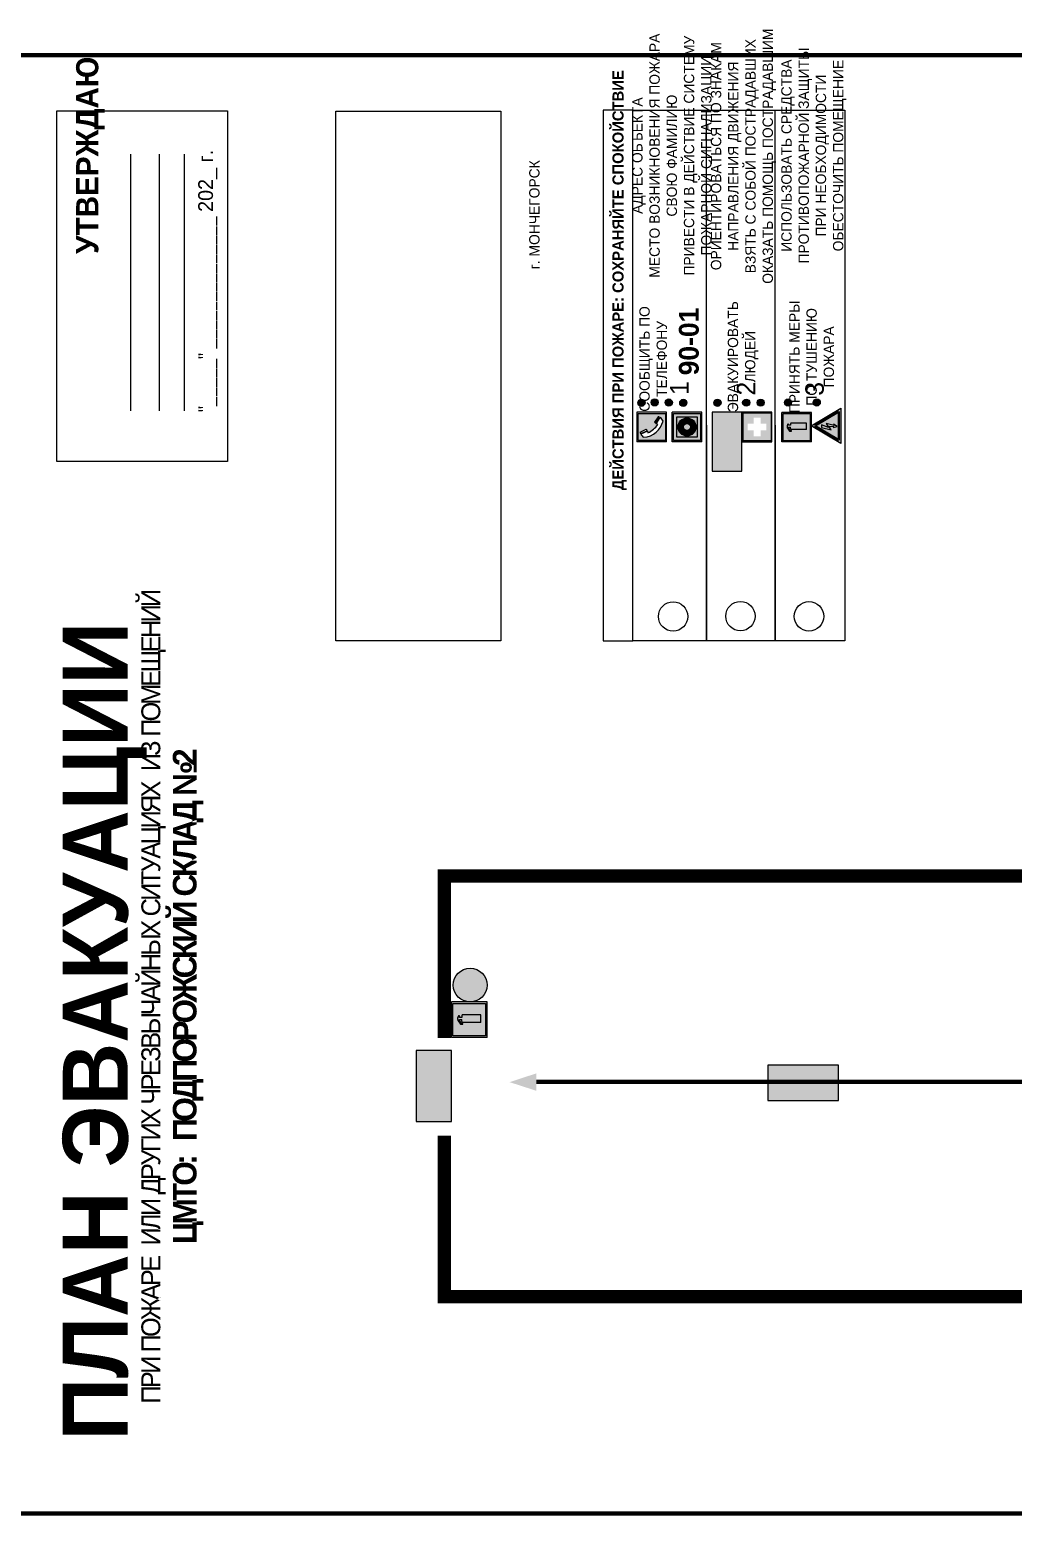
# Model space of a CAD drawing. Header units: millimetres. Extents: x 13810 to 67229, y 12374 to 21950.
# Drawn here: x 36666.7 to 36933.1, y 20272.6 to 20674.5 of the extents above; entities that cross this region are included whole.
import ezdxf

# ---------------------------------------------------------------- set-up
doc = ezdxf.new("R2010")
doc.units = ezdxf.units.MM
doc.layers.add('План_Штампы', color=7, linetype='Continuous')
doc.styles.add('обычный', font='arial.ttf')
picture_1 = doc.add_image_def('image1.jpg', size_in_pixel=(337, 105))

# ---------------------------------------------------------------- blocks, each defined once
blk = doc.blocks.new('A$C3E6D3DDE')
at = {"lineweight": 5}
h = blk.add_hatch(color=40, dxfattribs=at)
h.paths.add_polyline_path([(24.1, 1.45), (16.46, -11.35), (31.74, -11.35)])
h.paths.add_polyline_path([(24.09, -0.46), (30.03, -10.41), (18.14, -10.41)], flags=16)
h.paths.add_polyline_path([(24.54, -3.08), (23.41, -6.02), (25.13, -5.01), (24.33, -8.5), (24.82, -8.27), (23.79, -9.86), (23.4, -8.04), (23.8, -8.43), (24.04, -6.29), (22.39, -7.25), (23.44, -3.08)], flags=0)
h = blk.add_hatch(color=256, dxfattribs=at)
h.paths.add_polyline_path([(24.37, 0.03, 0.567511), (23.82, 0.03), (17.59, -10.4, 0.582454), (17.86, -10.88), (30.32, -10.88, 0.582149), (30.6, -10.4)])
h.paths.add_polyline_path([(24.09, -0.46), (18.14, -10.41), (30.03, -10.41)], flags=16)
h.paths.add_polyline_path([(24.54, -3.08), (23.41, -6.02), (25.13, -5.01), (24.33, -8.5), (24.82, -8.27), (23.79, -9.86), (23.4, -8.04), (23.8, -8.43), (24.04, -6.29), (22.39, -7.25), (23.44, -3.08)], flags=0)
h = blk.add_hatch(color=40, dxfattribs=at)
h.paths.add_polyline_path([(24.09, -0.46), (18.14, -10.41), (30.03, -10.41)])
h.paths.add_polyline_path([(24.82, -8.27), (23.79, -9.86), (23.4, -8.04), (23.8, -8.43), (24.04, -6.29), (22.39, -7.25), (23.44, -3.08), (24.54, -3.08), (23.41, -6.02), (25.13, -5.01), (24.33, -8.5)], flags=16)
at = {"color": 40, "lineweight": 5}
for p, q in [((16.46, -11.35), (24.1, 1.45)), ((24.1, 1.45), (31.74, -11.35))]:
    blk.add_line(p, q, dxfattribs=at)
at = {"lineweight": 5}
for p, q in [((17.59, -10.4), (23.82, 0.03)), ((24.37, 0.03), (30.6, -10.4)), ((18.14, -10.41), (24.09, -0.46)), ((23.44, -3.08), (22.39, -7.25)), ((22.39, -7.25), (24.04, -6.29)), ((23.41, -6.02), (24.54, -3.08)), ((25.13, -5.01), (23.41, -6.02)), ((24.54, -3.08), (23.44, -3.08)), ((24.04, -6.29), (23.8, -8.43)), ((24.09, -0.46), (30.03, -10.41)), ((24.33, -8.5), (25.13, -5.01)), ((17.86, -10.88), (30.32, -10.88)), ((18.14, -10.41), (30.03, -10.41)), ((23.8, -8.43), (23.4, -8.04)), ((23.4, -8.04), (23.79, -9.86)), ((23.79, -9.86), (24.82, -8.27)), ((24.82, -8.27), (24.33, -8.5))]:
    blk.add_line(p, q, dxfattribs=at)
at = {"color": 50, "lineweight": 5}
blk.add_line((31.74, -11.35), (16.46, -11.35), dxfattribs=at)
blk = doc.blocks.new('A$C456E1F9C')
at = {"lineweight": 5}
h = blk.add_hatch(color=242, dxfattribs=at)
h.paths.add_polyline_path([(0.51, -1.47), (0.51, -13.26), (12.29, -13.26), (12.29, -1.47)])
h.paths.add_polyline_path([(5.42, -4.95, -0.254479), (4.78, -5.4), (3.52, -2.53, -0.209735), (4.23, -2.4)], flags=16)
h.paths.add_polyline_path([(8.53, -8.6), (10.87, -10.17), (10.54, -10.76), (8.03, -9.13, -0.192251)], flags=16)
h.paths.add_polyline_path([(4.61, -5.49, 0.005518), (3.87, -5.72, 0.128647), (7.49, -10.01, 0.00809), (7.83, -9.33), (10.47, -10.97, -0.16736), (8.99, -12.25, -0.327862), (1.95, -3.95, -0.166952), (3.36, -2.62)], flags=16)
at = {"color": 242, "lineweight": 5}
for p, q in [((0, -13.77), (0, -0.97)), ((12.8, -0.97), (0, -0.97)), ((4.61, -5.49), (3.36, -2.62)), ((3.52, -2.53), (4.78, -5.4)), ((4.23, -2.4), (5.42, -4.95)), ((12.8, -13.77), (12.8, -0.97)), ((7.83, -9.33), (10.47, -10.97)), ((8.03, -9.13), (10.54, -10.76)), ((10.81, -10.12), (8.53, -8.6)), ((10.54, -10.76), (10.8, -10.3)), ((10.8, -10.3), (10.81, -10.12)), ((0, -13.77), (12.8, -13.77))]:
    blk.add_line(p, q, dxfattribs=at)
blk.add_lwpolyline([(0.51, -1.47), (12.29, -1.47), (12.29, -13.26), (0.51, -13.26)], close=True, dxfattribs=at)
for centre, radius, start, end in [((4.59, -5.34), 2.99, 114.28453, 152.19739), ((11.12, -3.31), 9.19, 183.99153, 256.60086), ((4.02, -3.27), 0.891, 76.32839, 123.70924), ((14.98, -39.1), 35.17, 107.14873, 108.41345), ((13.86, -0.94), 11.08, 205.55365, 234.87622), ((4.68, -4.59), 0.824, 276.9621, 334.07228), ((-13.31, 0.8), 23.44, 332.54871, 334.40268), ((8.94, -9.5), 0.989, 114.40924, 157.93883), ((7.87, -9.46), 3, 291.92908, 329.9329)]:
    blk.add_arc(centre, radius, start, end, dxfattribs=at)
blk = doc.blocks.new('A$C54414219')
at = {"true_color": 0xffffff}
h = blk.add_hatch(color=7, dxfattribs=at)
h.paths.add_polyline_path([(2.39, -9.45), (2.39, -18.3), (11.23, -18.3), (11.23, -9.45)], flags=0)
h.paths.add_polyline_path([(10.71, -13.87, -1), (2.92, -13.87, -1)], flags=0)
h.paths.add_polyline_path([(8.3, -13.87, -1), (5.33, -13.87, -1)], flags=0)
h.paths.add_polyline_path([(0.41, -7.47), (0.41, -20.27), (13.21, -20.27), (13.21, -7.47)])
h.paths.add_polyline_path([(0.92, -19.77), (12.71, -19.77), (12.71, -7.98), (0.92, -7.98)], flags=16)
h.paths.add_polyline_path([(11.23, -9.45), (11.23, -18.3), (2.39, -18.3), (2.39, -9.45)], flags=0)
at = {"lineweight": 5}
h = blk.add_hatch(color=242, dxfattribs=at)
h.paths.add_polyline_path([(12.71, -7.98), (0.92, -7.98), (0.92, -19.77), (12.71, -19.77)])
h.paths.add_polyline_path([(11.23, -18.3), (2.39, -18.3), (2.39, -9.45), (11.23, -9.45)], flags=16)
h.paths.add_polyline_path([(10.71, -13.87, -1), (2.92, -13.87, -1)], flags=0)
h.paths.add_polyline_path([(8.3, -13.87, -1), (5.33, -13.87, -1)], flags=0)
at = {"true_color": 0xffffff}
h = blk.add_hatch(color=7, dxfattribs=at)
h.paths.add_polyline_path([(2.39, -9.45), (2.39, -18.3), (11.23, -18.3), (11.23, -9.45)])
h.paths.add_polyline_path([(10.71, -13.87, -1), (2.92, -13.87, -1)], flags=16)
h.paths.add_polyline_path([(8.3, -13.87, -1), (5.33, -13.87, -1)], flags=0)
at = {"lineweight": 5}
h = blk.add_hatch(color=242, dxfattribs=at)
h.paths.add_polyline_path([(2.92, -13.87, 1), (10.71, -13.87, 1)])
h.paths.add_polyline_path([(8.3, -13.87, -1), (5.33, -13.87, -1)], flags=16)
at = {"color": 242, "lineweight": 5}
for p, q in [((0.41, -20.27), (0.41, -7.47)), ((0.41, -7.47), (13.21, -7.47)), ((0.41, -7.47), (13.21, -7.47)), ((13.21, -20.27), (13.21, -7.47)), ((0.41, -20.27), (13.21, -20.27))]:
    blk.add_line(p, q, dxfattribs=at)
for points in [[(0.92, -7.98), (12.71, -7.98), (12.71, -19.77), (0.92, -19.77)], [(2.39, -9.45), (11.23, -9.45), (11.23, -18.3), (2.39, -18.3)]]:
    blk.add_lwpolyline(points, close=True, dxfattribs=at)
for radius in [3.89, 1.49]:
    blk.add_circle((6.81, -13.87), radius, dxfattribs=at)
blk = doc.blocks.new('A$C32E8229D')
at = {"true_color": 0xffffff}
blk.add_hatch(color=7, dxfattribs=at).paths.add_polyline_path([(0, 0), (0, -8), (16, -8), (16, 0)])
h = blk.add_hatch(color=126)
h.paths.add_polyline_path([(0.2, -0.2), (15.8, -0.2), (15.8, -7.8), (0.2, -7.8)])
h.paths.add_polyline_path([(13.49, -2.05), (12.08, -2.05), (11.37, -2.63, 0.162397), (11.29, -2.84), (11.29, -3.63), (10.35, -3.63), (10.35, -4.05), (11.68, -4.05), (11.68, -3.48), (12.26, -4.28), (11.29, -5.1), (11.29, -6.78), (11.85, -6.78), (11.85, -5.44), (12.8, -4.64), (12.8, -5.94), (14.46, -5.94), (14.46, -5.39), (13.45, -5.39), (13.45, -3.97), (12.46, -2.59), (13.15, -2.59), (13.69, -3.34), (14.18, -3)], flags=16)
h.paths.add_polyline_path([(10.74, -1.82, 1), (11.8, -1.82, 1)], flags=16)
h.paths.add_polyline_path([(9.39, -3.59), (5.99, -3.59), (6.56, -3.03), (5.91, -3.03), (5.1, -3.83), (5.91, -4.64), (6.56, -4.64), (5.99, -4.09), (9.39, -4.09)], flags=16)
h.paths.add_polyline_path([(4.29, -1.08), (1.72, -1.08), (1.72, -6.6), (4.29, -6.6)], flags=16)
at = {"color": 126}
blk.add_lwpolyline([(16, -8), (0, -8), (0, 0), (16, 0)], close=True, dxfattribs=at)
blk = doc.blocks.new('A$C18900ED3')
h = blk.add_hatch(color=126)
h.paths.add_polyline_path([(-0.18, -0.18), (-7.02, -0.18), (-7.02, -7.02), (-0.18, -7.02)])
h.paths.add_polyline_path([(-5.89, -4.46), (-5.89, -2.77), (-4.46, -2.77), (-4.46, -1.31), (-2.77, -1.31), (-2.77, -2.77), (-1.33, -2.77), (-1.33, -4.46), (-2.77, -4.46), (-2.77, -5.89), (-4.46, -5.89), (-4.46, -4.46)], flags=16)
at = {"color": 126}
for p, q in [((-7.2, 0), (-7.2, -7.2)), ((0, 0), (-7.2, 0)), ((0, -7.2), (0, 0)), ((-7.02, -7.02), (-7.02, -0.18)), ((-7.02, -0.18), (-0.18, -0.18)), ((-0.18, -0.18), (-0.18, -7.02)), ((-7.2, -7.2), (0, -7.2)), ((-0.18, -7.02), (-7.02, -7.02))]:
    blk.add_line(p, q, dxfattribs=at)
blk = doc.blocks.new('A$C3AD82952')
at = {"true_color": 0xf5f5ff}
h = blk.add_hatch(color=7, dxfattribs=at)
h.dxf.hatch_style = 1
h.paths.add_polyline_path([(8.21, 8.73, 0.414214), (7.89, 9.05), (7.22, 9.05), (7.22, 9.92), (7.59, 9.92, 1), (7.57, 10.36), (7.22, 10.36), (7.22, 10.6), (6.43, 10.6), (6.43, 10.36), (6.01, 10.36), (4.74, 9.59), (4.74, 8.69), (4.98, 8.73), (4.98, 9.26), (6.12, 9.91), (6.43, 9.91), (6.43, 9.05), (5.76, 9.05, 0.414214), (5.44, 8.73), (5.44, 2.2), (8.21, 2.2)], flags=0)
h.paths.add_polyline_path([(12.8, 12.8), (0, 12.8), (0, 0), (12.8, 0)])
h.paths.add_polyline_path([(0.51, 12.29), (12.29, 12.29), (12.29, 0.51), (0.51, 0.51)], flags=16)
h.paths.add_polyline_path([(4.74, 9.59), (6.01, 10.36), (6.43, 10.36), (6.43, 10.6), (7.22, 10.6), (7.22, 10.36), (7.59, 10.36, -0.94586), (7.59, 9.92), (7.22, 9.92), (7.22, 9.05), (7.89, 9.05, -0.414214), (8.21, 8.73), (8.21, 2.2), (5.44, 2.2), (5.44, 8.73, -0.414214), (5.76, 9.05), (6.43, 9.05), (6.43, 9.91), (6.12, 9.91), (4.98, 9.26), (4.98, 8.73), (4.74, 8.69)], flags=0)
h = blk.add_hatch(color=242)
h.dxf.hatch_style = 1
h.paths.add_polyline_path([(12.29, 12.29), (0.51, 12.29), (0.51, 0.51), (12.29, 0.51)])
h.paths.add_polyline_path([(4.74, 8.69), (4.74, 9.59), (6.01, 10.36), (6.43, 10.36), (6.43, 10.6), (7.22, 10.6), (7.22, 10.36), (7.59, 10.36, -0.94586), (7.59, 9.92), (7.22, 9.92), (7.22, 9.05), (7.89, 9.05, -0.414214), (8.21, 8.73), (8.21, 2.2), (5.44, 2.2), (5.44, 8.73, -0.414214), (5.76, 9.05), (6.43, 9.05), (6.43, 9.91), (6.12, 9.91), (4.98, 9.26), (4.98, 8.73)], flags=16)
h = blk.add_hatch(color=7, dxfattribs=at)
h.dxf.hatch_style = 1
h.paths.add_polyline_path([(8.21, 8.73, 0.414214), (7.89, 9.05), (7.22, 9.05), (7.22, 9.92), (7.59, 9.92, 1), (7.57, 10.36), (7.22, 10.36), (7.22, 10.6), (6.43, 10.6), (6.43, 10.36), (6.01, 10.36), (4.74, 9.59), (4.74, 8.69), (4.98, 8.73), (4.98, 9.26), (6.12, 9.91), (6.43, 9.91), (6.43, 9.05), (5.76, 9.05, 0.414214), (5.44, 8.73), (5.44, 2.2), (8.21, 2.2)])
at = {"color": 242, "lineweight": 5}
for p, q in [((0, 0), (0, 12.8)), ((0, 12.8), (12.8, 12.8)), ((12.8, 0), (12.8, 12.8)), ((6.01, 10.36), (4.74, 9.59)), ((4.74, 9.59), (4.74, 8.69)), ((4.74, 8.69), (4.98, 8.73)), ((4.98, 9.26), (6.12, 9.91)), ((4.98, 8.73), (4.98, 9.26)), ((5.44, 2.2), (5.44, 8.73)), ((5.76, 9.05), (6.43, 9.05)), ((6.01, 10.36), (6.43, 10.36)), ((6.12, 9.91), (6.43, 9.91)), ((7.22, 10.6), (6.43, 10.6)), ((6.43, 10.6), (6.43, 10.36)), ((6.43, 9.91), (6.43, 9.05)), ((7.22, 10.36), (7.22, 10.6)), ((7.59, 10.36), (7.22, 10.36)), ((7.22, 9.05), (7.22, 9.92)), ((7.59, 9.92), (7.22, 9.92)), ((7.89, 9.05), (7.22, 9.05)), ((8.21, 2.2), (8.21, 8.73)), ((0, 0), (12.8, 0)), ((5.44, 2.2), (8.21, 2.2))]:
    blk.add_line(p, q, dxfattribs=at)
blk.add_lwpolyline([(0.51, 12.29), (12.29, 12.29), (12.29, 0.51), (0.51, 0.51)], close=True, dxfattribs=at)
for centre, radius, start, end in [((5.76, 8.73), 0.32, 90, 180), ((7.58, 10.14), 0.223, 273.1875, 86.8125), ((7.89, 8.73), 0.32, 0, 90)]:
    blk.add_arc(centre, radius, start, end, dxfattribs=at)
blk = doc.blocks.new('A$C7B4425F7')
at = {"true_color": 0xffffff}
blk.add_hatch(color=7, dxfattribs=at).paths.add_polyline_path([(0, 0), (-16, 0), (-16, -8), (0, -8)])
h = blk.add_hatch(color=126)
h.paths.add_polyline_path([(-0.2, -0.2), (-15.8, -0.2), (-15.8, -7.8), (-0.2, -7.8)])
h.paths.add_polyline_path([(-11.76, -2.03), (-11.76, -3.66), (-11.17, -3.66, -0.568275), (-11.17, -6.18), (-12.58, -6.18), (-12.58, -2.03)], flags=16)
h.paths.add_polyline_path([(-13.33, -4.12, -0.495768), (-13.59, -6.18), (-15.03, -6.18), (-15.03, -2.03), (-13.59, -2.03, -0.487973)], flags=16)
h.paths.add_polyline_path([(-10.25, -2.03), (-9.48, -2.03), (-9.48, -6.18), (-10.25, -6.18)], flags=16)
h.paths.add_polyline_path([(-13.84, -3.69), (-14.24, -3.69), (-14.24, -3.03), (-13.9, -3.03, -0.692621)], flags=0)
h.paths.add_polyline_path([(-9.15, -2.03), (-8.4, -2.03), (-8.04, -3.07), (-7.68, -2.03), (-6.93, -2.03), (-7.64, -4.1), (-6.93, -6.18), (-7.68, -6.18), (-8.04, -5.14), (-8.4, -6.18), (-9.15, -6.18), (-8.44, -4.1)], flags=16)
h.paths.add_polyline_path([(-11.76, -4.46), (-11.42, -4.46, -0.692621), (-11.36, -5.12), (-11.76, -5.12)], flags=0)
h.paths.add_polyline_path([(-13.9, -5.2), (-14.24, -5.2), (-14.24, -4.55), (-13.84, -4.55, -0.708038)], flags=0)
edge = h.paths.add_edge_path(flags=16)
edge.add_ellipse((-5.51, -4.08), major_axis=(0, 2.05), ratio=0.586184, start_angle=0, end_angle=360)
edge = h.paths.add_edge_path(flags=0)
edge.add_ellipse((-5.51, -4.08), major_axis=(0, 1.14), ratio=0.454828, start_angle=0, end_angle=360)
h.paths.add_polyline_path([(-4.13, -4.96, 0.377264), (-3.48, -4.52, 0.0555), (-3.16, -2.03), (-1.66, -2.03), (-1.66, -4.96), (-0.96, -4.96), (-0.96, -7.01), (-1.75, -7.01), (-1.75, -6.18), (-3.3, -6.18), (-3.3, -7.02), (-4.13, -7.02)], flags=16)
h.paths.add_polyline_path([(-2.73, -2.91), (-2.28, -2.91), (-2.28, -4.96), (-3.05, -4.96, 0.079136)], flags=0)
at = {"color": 126}
blk.add_lwpolyline([(-16, -8), (0, -8), (0, 0), (-16, 0)], close=True, dxfattribs=at)
blk = doc.blocks.new('A$C7B8C2D5B')
at = {"lineweight": 0}
h = blk.add_hatch(color=5, dxfattribs=at)
h.dxf.hatch_style = 1
h.paths.add_polyline_path([(1.4, -3.02, 1), (-2.11, -3.02, 1)])
at = {"color": 5, "lineweight": 0}
blk.add_circle((-0.36, -3.02), 1.75, dxfattribs=at)

msp = doc.modelspace()

# ---------------------------------------------------------------- hatches: boundary and pattern name
at = {"lineweight": 0}
h = msp.add_hatch(color=256, dxfattribs=at)
h.dxf.hatch_style = 1
h.paths.add_polyline_path([(36833.39, 20573.4, 1), (36831.46, 20573.4, 1)])
h = msp.add_hatch(color=256, dxfattribs=at)
h.dxf.hatch_style = 1
h.paths.add_polyline_path([(36836.97, 20573.51, 1), (36835.04, 20573.51, 1)])
h = msp.add_hatch(color=256, dxfattribs=at)
h.dxf.hatch_style = 1
h.paths.add_polyline_path([(36840.78, 20573.47, 1), (36838.85, 20573.47, 1)])
h = msp.add_hatch(color=256, dxfattribs=at)
h.dxf.hatch_style = 1
h.paths.add_polyline_path([(36844.71, 20573.38, 1), (36842.78, 20573.38, 1)])
h = msp.add_hatch(color=256, dxfattribs=at)
h.dxf.hatch_style = 1
h.paths.add_polyline_path([(36853.98, 20573.4, 1), (36852.05, 20573.4, 1)])
h = msp.add_hatch(color=256, dxfattribs=at)
h.dxf.hatch_style = 1
h.paths.add_polyline_path([(36861.76, 20573.44, 1), (36859.83, 20573.44, 1)])
h = msp.add_hatch(color=256, dxfattribs=at)
h.dxf.hatch_style = 1
h.paths.add_polyline_path([(36865.66, 20573.43, 1), (36863.73, 20573.43, 1)])
h = msp.add_hatch(color=256, dxfattribs=at)
h.dxf.hatch_style = 1
h.paths.add_polyline_path([(36873.08, 20573.49, 1), (36871.15, 20573.49, 1)])
h = msp.add_hatch(color=256, dxfattribs=at)
h.dxf.hatch_style = 1
h.paths.add_polyline_path([(36880.85, 20573.49, 1), (36878.92, 20573.49, 1)])

# ---------------------------------------------------------------- linework, layer by layer
at = {"color": 2, "lineweight": 100}
msp.add_lwpolyline([(36659.41, 20667.58), (37259.41, 20667.58), (37259.41, 20272.58), (36659.41, 20272.58)], close=True, dxfattribs=at)
for points in [[(36674.08, 20557.5), (36674.08, 20652.51), (36720.29, 20652.51), (36720.29, 20557.5)], [(36830.07, 20508.89), (36830.07, 20652.66), (36822.02, 20652.66), (36822.02, 20508.89)], [(36830.07, 20508.89), (36830.07, 20652.66), (36887.47, 20652.66), (36887.47, 20508.89)]]:
    msp.add_lwpolyline(points, close=True)
for points in [[(36850.06, 20567.31), (36850.06, 20508.89), (36850.06, 20652.66)], [(36868.64, 20567.31), (36868.64, 20508.89), (36868.64, 20652.66)], [(36694.13, 20571.25), (36694.13, 20640.78)], [(36701.89, 20571.25), (36701.89, 20640.78)], [(36708.68, 20571.25), (36708.68, 20640.78)]]:
    msp.add_lwpolyline(points)
at = {"lineweight": 100, "const_width": 3.6}
for points in [[(37156.41, 20445.19), (36779, 20445.19), (36779, 20401.38)], [(36779, 20374.86), (36779, 20331.31), (37156.41, 20331.31)]]:
    msp.add_lwpolyline(points, dxfattribs=at)
at = {"color": 126, "lineweight": 100, "true_color": 0x008754}
msp.add_lwpolyline([(36803.96, 20389.43), (37066.04, 20389.43)], dxfattribs=at)
for centre, radius in [((36832.42, 20573.4), 0.966), ((36836.01, 20573.51), 0.966), ((36839.82, 20573.47), 0.966), ((36843.75, 20573.38), 0.966), ((36853.01, 20573.4), 0.966), ((36860.79, 20573.44), 0.966), ((36864.7, 20573.43), 0.966), ((36872.12, 20573.49), 0.966), ((36879.89, 20573.49), 0.966), ((36840.99, 20515.52), 3.98), ((36859.22, 20515.61), 3.98), ((36877.79, 20515.55), 3.98)]:
    msp.add_circle(centre, radius)
at = {"layer": 'План_Штампы', "color": 126, "true_color": 0x008754}
msp.add_solid([(36803.97, 20391.76), (36803.95, 20387.04), (36796.71, 20389.38)], dxfattribs=at)

# ---------------------------------------------------------------- block references
for name, p, xscale, yscale, zscale, rotation in [('A$C456E1F9C', (36830.61, 20562.84), 0.625, 0.625, 0.625, 90), ('A$C54414219', (36836.09, 20562.59), 0.625, 0.625, 0.625, 90), ('A$C18900ED3', (36859.74, 20570.85), 1.111111111007631, 1.111111111007631, 1.111111111007631, 90), ('A$C3AD82952', (36878.47, 20562.79), 0.625, 0.625, 0.625, 90), ('A$C3E6D3DDE', (36879.28, 20552.08), 0.625, 0.625, 0.625, 90), ('A$C7B8C2D5B', (36785.09, 20407.78), 2.612903223931789, 2.612903223931789, 2.612903223931789, 180), ('A$C3AD82952', (36790.6, 20401.5), 0.75, 0.75, 0.75, 90)]:
    msp.add_blockref(name, p, dxfattribs=dict(xscale=xscale, yscale=yscale, zscale=zscale, rotation=rotation))
at = {"xscale": -1, "rotation": 90}
msp.add_blockref('A$C32E8229D', (36851.59, 20570.85), dxfattribs=at)
at = {"layer": 'План_Штампы', "xscale": 1.2, "yscale": 1.2, "zscale": 1.2, "rotation": 90}
msp.add_blockref('A$C7B4425F7', (36771.39, 20397.93), dxfattribs=at)
at = {"layer": 'План_Штампы', "color": 126, "true_color": 0x008754, "xscale": -1.2, "yscale": 1.2, "zscale": 1.2, "rotation": 180}
msp.add_blockref('A$C32E8229D', (36866.63, 20384.42), dxfattribs=at)

# ---------------------------------------------------------------- texts
at = {"lineweight": 0, "rotation": 90, "style": 'обычный'}
for s, insert, char_height, width, attachment_point in [('\\pi-8.4,l8.4,t8.4;{\\fProxima Nova Rg|b0|i0|c204|p2;АДРЕС ОБЪЕКТА\\PМЕСТО ВОЗНИКНОВЕНИЯ ПОЖАРА \\PСВОЮ ФАМИЛИЮ\\PПРИВЕСТИ В ДЕЙСТВИЕ СИСТЕМУ \\PПОЖАРНОЙ СИГНАЛИЗАЦИИ}', (36841.05, 20640.35), 2.8, 126.6484, 5), ('\\pi-8.4,l8.4,t8.4;{\\fProxima Nova Rg|b0|i0|c204|p2;ОРИЕНТИРОВАТЬСЯ ПО ЗНАКАМ \\PНАПРАВЛЕНИЯ ДВИЖЕНИЯ\\PВЗЯТЬ С СОБОЙ ПОСТРАДАВШИХ\\PОКАЗАТЬ ПОМОЩЬ ПОСТРАДАВШИМ}', (36860.03, 20640.2), 2.8, 126.6484, 5), ('\\pi-8.4,l8.4,t8.4;{\\fProxima Nova Rg|b0|i0|c204|p2;ИСПОЛЬЗОВАТЬ СРЕДСТВА \\PПРОТИВОПОЖАРНОЙ ЗАЩИТЫ \\PПРИ НЕОБХОДИМОСТИ \\PОБЕСТОЧИТЬ ПОМЕЩЕНИЕ}', (36879.1, 20640.36), 2.8, 126.6484, 5), ('\\pi-18,l18,t18;{\\fProxima Nova Rg|b1|i0|c204|p2;УТВЕРЖДАЮ\\H1.1997x; }', (36683.2, 20640.45), 6, 126.6484, 5), ('{\\fProxima Nova Rg|b1|i0|c204|p2;ДЕЙСТВИЯ ПРИ ПОЖАРЕ: СОХРАНЯЙТЕ СПОКОЙСТВИЕ\\H1.6644x; }', (36826.51, 20606.61), 3, 175.1736, 5), ('{\\fArial Narrow|b0|i0|c204|p34;"_____" ______________ \\fProxima Nova Rg|b0|i0|c204|p2;202_ г. }', (36714.96, 20606.41), 4, 78.6503, 5), ('\\pi-8.4,l8.4,t8.4;{\\fProxima Nova Rg|b0|i0|c204|p2;г. МОНЧЕГОРСК\\H1.1997x; }', (36803.44, 20624.34), 2.8, 126.6484, 5), ('{\\fProxima Nova Rg|b0|i0|c204|p2;ЭВАКУИРОВАТЬ \\PЛЮДЕЙ}', (36859.94, 20585.88), 2.8, 126.6484, 5), ('{\\fProxima Nova Rg|b0|i0|c204|p2;ПРИНЯТЬ МЕРЫ \\PПО ТУШЕНИЮ \\PПОЖАРА}', (36878.52, 20585.84), 2.8, 126.6484, 5), ('{\\fProxima Nova Rg|b0|i0|c204|p2;СООБЩИТЬ ПО \\PТЕЛЕФОНУ}', (36835.61, 20585.28), 2.8, 126.6484, 5), ('{\\fProxima Nova Rg|b1|i0|c204|p2;\\H1.0714x;90-01\\fProxima Nova Rg|b0|i0|c204|p2;\\H0.93331x; \\H1.3449x; }', (36845.29, 20590), 5, 126.6484, 5), ('{\\fProxima Nova Rg|b0|i0|c204|p2;1\\H1.1667x; }', (36842.68, 20577.38), 5, 126.6484, 5), ('{\\fProxima Nova Rg|b0|i0|c204|p2;2\\H1.1967x; }', (36860.76, 20577.23), 5, 126.6484, 5), ('{\\fProxima Nova Rg|b0|i0|c204|p2;3\\H1.1967x; }', (36879.34, 20577.17), 5, 126.6484, 5), ('{\\fProxima Nova Rg|b1|i0|c204|p2;ПЛАН ЭВАКУАЦИИ}', (36675.71, 20292.33), 17.6, 395.1121, 1)]:
    msp.add_mtext(s, dxfattribs=dict(at, insert=insert, char_height=char_height, width=width, attachment_point=attachment_point))
at = {"color": 0, "lineweight": 0, "insert": (36696.85, 20412.28), "char_height": 6.4, "width": 359.3726, "attachment_point": 5, "rotation": 90, "style": 'обычный'}
msp.add_mtext('{\\fArial Black|b1|i0|c204|p34;\\H2x;\\T0.85;  \\fArial Narrow|b0|i0|c204|p34;\\H0.8x;\\W0.9;\\P\\fProxima Nova Rg|b0|i0|c204|p2;\\H0.5x;\\W1;\\C256;ПРИ ПОЖАРЕ  ИЛИ ДРУГИХ ЧРЕЗВЫЧАЙНЫХ СИТУАЦИЯХ  ИЗ ПОМЕЩЕНИЙ \\fProxima Nova Rg|b1|i0|c204|p2;\\H1.25x;\\PЦМТО: \\fProxima Nova Rg|b1|i0|c0|p2; \\fProxima Nova Rg|b1|i0|c204|p2;ПОДПОРОЖСКИЙ СКЛАД №\\fProxima Nova Rg|b1|i0|c0|p2;2}', dxfattribs=at)

# ---------------------------------------------------------------- pictures from other files: only their frames are drawn
at = {"color": 7, "lineweight": 0, "true_color": 0xf5f5ff}
image = msp.add_image(picture_1, insert=(36794.34, 20508.89), size_in_units=(143.46, 44.7), rotation=90, dxfattribs=at)
image.dxf.flags = 7

doc.saveas('drawing.dxf')
